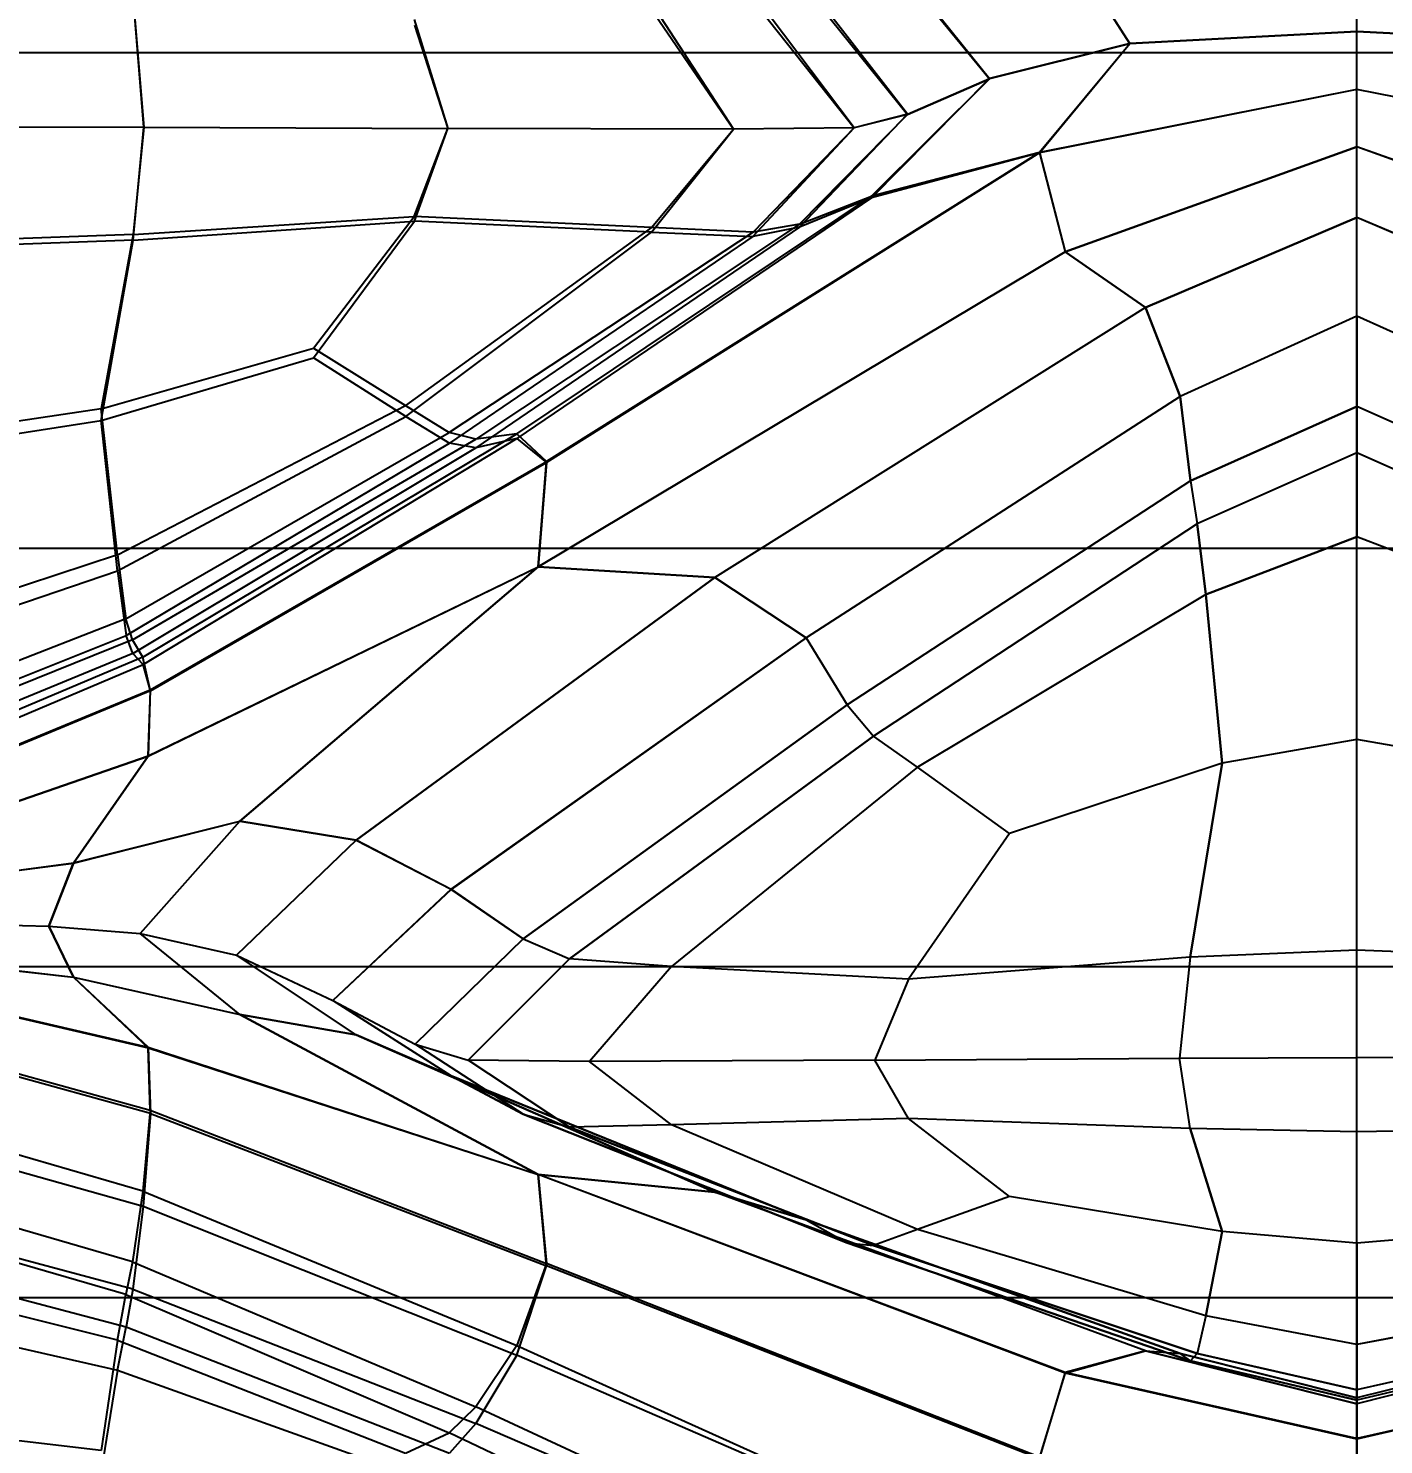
# Model space of a CAD drawing. Extents: x 11992 to 29481, y -6727 to 6811.
# Drawn here: x 12607.26 to 12612.011, y 1461.844 to 1466.808 of the extents above; entities that cross this region are included whole.
import ezdxf

# ---------------------------------------------------------------- set-up
doc = ezdxf.new("R2010")
doc.units = 0
doc.header["$MEASUREMENT"] = 0
doc.layers.get('0').update_dxf_attribs({"color": 8, "linetype": 'CONTINUOUS'})
doc.layers.add('zoylight 3编号', color=7, linetype='CONTINUOUS')
doc.styles.add('TFB MS 3mm at 1 to 25', font='arial.ttf', dxfattribs={"height": 75})

msp = doc.modelspace()

# ---------------------------------------------------------------- linework, layer by layer
for p, q in [((12611.9172, 1465.7995, -1727.3091), (12611.9172, 1467.9968, -1724.9685)), ((12611.1213, 1466.7551, -1726.2391), (12610.8042, 1467.2525, -1725.8585)), ((12610.8042, 1467.2472, -1755.0089), (12611.1213, 1466.7532, -1754.625)), ((12610.2158, 1467.1457, -1725.705), (12610.6297, 1466.6319, -1726.1165)), ((12610.2153, 1467.1344, -1755.1667), (12610.6297, 1466.6307, -1754.7482)), ((12611.9172, 1461.8637, -1746.221), (12611.9172, 1467.0264, -1754.7864)), ((12609.9631, 1466.9759, -1755.269), (12610.3417, 1466.5062, -1754.8733)), ((12610.3417, 1466.5069, -1725.992), (12609.964, 1466.9931, -1725.6076)), ((12607.6643, 1466.4614, -1725.9476), (12607.6266, 1466.9347, -1725.5707)), ((12607.6271, 1466.9111, -1755.3147), (12607.6643, 1466.4619, -1754.9187)), ((12609.8, 1466.9072, -1755.3015), (12610.1553, 1466.4588, -1754.9206)), ((12610.1553, 1466.4597, -1725.9446), (12609.8005, 1466.9287, -1725.5787)), ((12609.4443, 1466.896, -1725.5952), (12609.7313, 1466.4547, -1725.9397)), ((12609.4443, 1466.8734, -1755.287), (12609.7313, 1466.454, -1754.9254)), ((12608.6127, 1466.8393, -1725.6339), (12608.7309, 1466.4571, -1725.9426)), ((12608.6132, 1466.8188, -1755.2485), (12608.7309, 1466.4569, -1754.9231)), ((12611.1213, 1466.7551, -1726.2391), (12610.6297, 1466.6319, -1726.1165)), ((12611.1213, 1466.7532, -1754.625), (12610.6297, 1466.6307, -1754.7482)), ((12610.8042, 1466.3713, -1726.7329), (12611.1213, 1466.7551, -1726.2391)), ((12611.1213, 1466.7532, -1754.625), (12610.8042, 1466.3727, -1754.1277)), ((12611.9172, 1466.7971, -1726.2808), (12611.1213, 1466.7551, -1726.2391)), ((12611.9172, 1466.7952, -1754.5832), (12611.1213, 1466.7532, -1754.625)), ((12612.713, 1466.7566, -1726.2407), (12611.9172, 1466.7971, -1726.2808)), ((12612.713, 1466.7551, -1754.6237), (12611.9172, 1466.7952, -1754.5832)), ((12651.2496, 1466.7215, -1754.6584), (12606.2495, 1466.7215, -1754.6584)), ((12651.2496, 1466.7215, -1726.207), (12606.2495, 1466.7215, -1726.207)), ((12610.2153, 1466.2134, -1726.6203), (12610.6297, 1466.6319, -1726.1165)), ((12610.2158, 1466.2192, -1754.2346), (12610.6297, 1466.6307, -1754.7482)), ((12610.3417, 1466.5069, -1725.992), (12610.6297, 1466.6319, -1726.1165)), ((12610.3417, 1466.5062, -1754.8733), (12610.6297, 1466.6307, -1754.7482)), ((12611.9172, 1466.5937, -1726.5121), (12610.8042, 1466.3713, -1726.7329)), ((12611.9172, 1466.5932, -1754.3511), (12610.8042, 1466.3727, -1754.1277)), ((12613.0301, 1466.3737, -1726.736), (12611.9172, 1466.5937, -1726.5121)), ((12613.0301, 1466.3729, -1754.1275), (12611.9172, 1466.5932, -1754.3511)), ((12609.9631, 1466.1112, -1726.4617), (12610.3417, 1466.5069, -1725.992)), ((12610.3417, 1466.5062, -1754.8733), (12609.9636, 1466.1219, -1754.3872)), ((12610.3417, 1466.5069, -1725.992), (12610.1553, 1466.4597, -1725.9446)), ((12610.3417, 1466.5062, -1754.8733), (12610.1553, 1466.4588, -1754.9206)), ((12607.042, 1466.4635, -1754.9172), (12607.6643, 1466.4619, -1754.9187)), ((12607.042, 1466.4628, -1725.9494), (12607.6643, 1466.4614, -1725.9476)), ((12607.6643, 1466.4619, -1754.9187), (12607.6271, 1466.0849, -1754.4455)), ((12607.6271, 1466.0656, -1726.3969), (12607.6643, 1466.4614, -1725.9476)), ((12607.6643, 1466.4619, -1754.9187), (12608.7309, 1466.4569, -1754.9231)), ((12607.6643, 1466.4614, -1725.9476), (12608.7309, 1466.4571, -1725.9426)), ((12608.6127, 1466.1481, -1754.5408), (12608.7309, 1466.4569, -1754.9231)), ((12608.6132, 1466.1317, -1726.3046), (12608.7309, 1466.4571, -1725.9426)), ((12609.7313, 1466.4547, -1725.9397), (12608.7309, 1466.4571, -1725.9426)), ((12609.7313, 1466.454, -1754.9254), (12608.7309, 1466.4569, -1754.9231)), ((12609.4443, 1466.0933, -1726.359), (12609.7313, 1466.4547, -1725.9397)), ((12609.4443, 1466.1095, -1754.4841), (12609.7313, 1466.454, -1754.9254)), ((12610.1553, 1466.4597, -1725.9446), (12609.7313, 1466.4547, -1725.9397)), ((12610.1553, 1466.4588, -1754.9206), (12609.7313, 1466.454, -1754.9254)), ((12609.8, 1466.0787, -1726.393), (12610.1553, 1466.4597, -1725.9446)), ((12610.1553, 1466.4588, -1754.9206), (12609.8005, 1466.093, -1754.4516)), ((12610.8042, 1466.3713, -1726.7329), (12609.0757, 1465.2858, -1728.1397)), ((12610.8042, 1466.3727, -1754.1277), (12609.0762, 1465.2893, -1752.7181)), ((12610.8042, 1466.3713, -1726.7329), (12610.2153, 1466.2134, -1726.6203)), ((12610.8042, 1466.3727, -1754.1277), (12610.2158, 1466.2192, -1754.2346)), ((12610.8042, 1466.3727, -1754.1277), (12610.8944, 1466.0248, -1753.5842)), ((12610.8042, 1466.3713, -1726.7329), (12610.8944, 1466.0244, -1727.2796)), ((12611.9172, 1466.393, -1726.8003), (12610.8944, 1466.0244, -1727.2796)), ((12610.8944, 1466.0248, -1753.5842), (12611.9172, 1466.3927, -1754.0638)), ((12612.94, 1466.0258, -1727.2812), (12611.9172, 1466.393, -1726.8003)), ((12612.94, 1466.0248, -1753.5842), (12611.9172, 1466.3927, -1754.0638)), ((12608.9727, 1465.3864, -1753.1063), (12610.2158, 1466.2192, -1754.2346)), ((12610.2153, 1466.2134, -1726.6203), (12608.9727, 1465.3704, -1727.7304)), ((12610.2153, 1466.2134, -1726.6203), (12609.9631, 1466.1112, -1726.4617)), ((12609.9636, 1466.1219, -1754.3872), (12610.2158, 1466.2192, -1754.2346)), ((12607.6271, 1466.0849, -1754.4455), (12608.6127, 1466.1481, -1754.5408)), ((12607.6271, 1466.0656, -1726.3969), (12608.6132, 1466.1317, -1726.3046)), ((12608.2589, 1465.6872, -1753.8914), (12608.6127, 1466.1481, -1754.5408)), ((12608.2598, 1465.6534, -1726.9256), (12608.6132, 1466.1317, -1726.3046)), ((12609.4443, 1466.1095, -1754.4841), (12608.5822, 1465.4865, -1753.5995)), ((12609.4443, 1466.1095, -1754.4841), (12608.6127, 1466.1481, -1754.5408)), ((12609.4443, 1466.0933, -1726.359), (12608.6132, 1466.1317, -1726.3046)), ((12609.9636, 1466.1219, -1754.3872), (12608.8287, 1465.3682, -1753.3433)), ((12609.9631, 1466.1112, -1726.4617), (12608.8287, 1465.3382, -1727.4716)), ((12609.8005, 1466.093, -1754.4516), (12609.4443, 1466.1095, -1754.4841)), ((12609.9631, 1466.1112, -1726.4617), (12609.8, 1466.0787, -1726.393)), ((12609.9636, 1466.1219, -1754.3872), (12609.8005, 1466.093, -1754.4516)), ((12611.9172, 1466.1448, -1753.7796), (12611.1757, 1465.8291, -1753.3833)), ((12611.1757, 1465.8291, -1727.4821), (12611.9172, 1466.1448, -1727.0859)), ((12612.6587, 1465.8291, -1753.3833), (12611.9172, 1466.1448, -1753.7796)), ((12612.6587, 1465.8296, -1727.4825), (12611.9172, 1466.1448, -1727.0859)), ((12607.6271, 1466.0849, -1754.4455), (12607.042, 1466.0637, -1754.4138)), ((12607.6271, 1466.0656, -1726.3969), (12607.042, 1466.0434, -1726.4277)), ((12607.6271, 1466.0849, -1754.4455), (12607.5145, 1465.4743, -1753.5813)), ((12607.515, 1465.4329, -1727.2238), (12607.6271, 1466.0656, -1726.3969)), ((12608.5831, 1465.4476, -1727.2067), (12609.4443, 1466.0933, -1726.359)), ((12609.8005, 1466.093, -1754.4516), (12608.7352, 1465.3909, -1753.4622)), ((12609.8, 1466.0787, -1726.393), (12608.7357, 1465.3535, -1727.3428)), ((12609.4443, 1466.0933, -1726.359), (12609.8, 1466.0787, -1726.393)), ((12609.0466, 1464.9207, -1752.1453), (12610.8944, 1466.0248, -1753.5842)), ((12610.8944, 1466.0244, -1727.2796), (12609.0466, 1464.921, -1728.72)), ((12611.1757, 1465.8291, -1753.3833), (12610.8944, 1466.0248, -1753.5842)), ((12610.8944, 1466.0244, -1727.2796), (12611.1757, 1465.8291, -1727.4821)), ((12611.1757, 1465.8291, -1727.4821), (12609.6665, 1464.8828, -1728.6715)), ((12611.1757, 1465.8291, -1753.3833), (12609.6665, 1464.8828, -1752.1943)), ((12611.1757, 1465.8291, -1727.4821), (12611.2978, 1465.5177, -1727.652)), ((12611.2978, 1465.5177, -1753.2139), (12611.1757, 1465.8291, -1753.3833)), ((12611.9172, 1465.7995, -1727.3091), (12611.2978, 1465.5177, -1727.652)), ((12611.9172, 1465.7995, -1753.5569), (12611.2978, 1465.5177, -1753.2139)), ((12612.5366, 1465.5177, -1727.652), (12611.9172, 1465.7995, -1727.3091)), ((12612.5366, 1465.5177, -1753.2139), (12611.9172, 1465.7995, -1753.5569)), ((12611.9172, 1465.7995, -1727.3091), (12611.9172, 1465.0256, -1727.9716)), ((12607.5145, 1465.4743, -1753.5813), (12608.2589, 1465.6872, -1753.8914)), ((12608.2589, 1465.6872, -1753.8914), (12608.5822, 1465.4865, -1753.5995)), ((12607.515, 1465.4329, -1727.2238), (12608.2598, 1465.6534, -1726.9256)), ((12608.5831, 1465.4476, -1727.2067), (12608.2598, 1465.6534, -1726.9256)), ((12611.2978, 1465.5177, -1753.2139), (12609.986, 1464.6721, -1752.1851)), ((12611.2978, 1465.5177, -1727.652), (12609.986, 1464.6721, -1728.6808)), ((12611.334, 1465.2214, -1753.073), (12611.2978, 1465.5177, -1753.2139)), ((12611.2978, 1465.5177, -1727.652), (12611.334, 1465.2214, -1727.7929)), ((12607.5145, 1465.4743, -1753.5813), (12607.042, 1465.4035, -1753.4779)), ((12607.5718, 1464.9622, -1752.839), (12607.5145, 1465.4743, -1753.5813)), ((12607.5718, 1464.9622, -1752.839), (12608.5822, 1465.4865, -1753.5995)), ((12608.5822, 1465.4865, -1753.5995), (12608.7352, 1465.3909, -1753.4622)), ((12611.9172, 1465.4827, -1753.3833), (12611.334, 1465.2214, -1753.073)), ((12611.334, 1465.2214, -1727.7929), (12611.9172, 1465.4827, -1727.4826)), ((12612.5003, 1465.2214, -1753.073), (12611.9172, 1465.4827, -1753.3833)), ((12612.5003, 1465.2214, -1727.7929), (12611.9172, 1465.4827, -1727.4826)), ((12607.042, 1465.3594, -1727.3231), (12607.515, 1465.4329, -1727.2238)), ((12607.5727, 1464.9062, -1727.9368), (12607.515, 1465.4329, -1727.2238)), ((12607.5727, 1464.9062, -1727.9368), (12608.5831, 1465.4476, -1727.2067)), ((12608.5831, 1465.4476, -1727.2067), (12608.7357, 1465.3535, -1727.3428)), ((12607.6018, 1464.7381, -1752.5251), (12608.7352, 1465.3909, -1753.4622)), ((12607.6252, 1464.6644, -1752.3512), (12608.8287, 1465.3682, -1753.3433)), ((12607.6614, 1464.6036, -1752.0296), (12608.9727, 1465.3864, -1753.1063)), ((12607.6619, 1464.5788, -1728.7901), (12608.9727, 1465.3704, -1727.7304)), ((12608.8287, 1465.3682, -1753.3433), (12608.7352, 1465.3909, -1753.4622)), ((12608.9727, 1465.3864, -1753.1063), (12608.8287, 1465.3682, -1753.3433)), ((12608.9727, 1465.3704, -1727.7304), (12608.8287, 1465.3382, -1727.4716)), ((12609.0762, 1465.2893, -1752.7181), (12608.9727, 1465.3864, -1753.1063)), ((12608.9727, 1465.3704, -1727.7304), (12609.0757, 1465.2858, -1728.1397)), ((12607.6032, 1464.6804, -1728.2431), (12608.7357, 1465.3535, -1727.3428)), ((12607.6261, 1464.6172, -1728.4315), (12608.8287, 1465.3382, -1727.4716)), ((12608.8287, 1465.3382, -1727.4716), (12608.7357, 1465.3535, -1727.3428)), ((12611.9172, 1465.3198, -1727.6193), (12611.3574, 1465.0717, -1727.9084)), ((12611.9172, 1465.3198, -1753.2466), (12611.3574, 1465.0717, -1752.9574)), ((12612.477, 1465.0717, -1752.9574), (12611.9172, 1465.3198, -1753.2466)), ((12612.477, 1465.0717, -1727.9084), (12611.9172, 1465.3198, -1727.6193)), ((12607.6871, 1464.4899, -1751.6367), (12609.0762, 1465.2893, -1752.7181)), ((12607.6876, 1464.4856, -1729.2191), (12609.0757, 1465.2858, -1728.1397)), ((12609.0466, 1464.9207, -1752.1453), (12609.0762, 1465.2893, -1752.7181)), ((12609.0757, 1465.2858, -1728.1397), (12609.0466, 1464.921, -1728.72)), ((12611.334, 1465.2214, -1753.073), (12610.13, 1464.4372, -1752.1422)), ((12611.334, 1465.2214, -1727.7929), (12610.13, 1464.4372, -1728.7237)), ((12611.334, 1465.2214, -1753.073), (12611.3574, 1465.0717, -1752.9574)), ((12611.334, 1465.2214, -1727.7929), (12611.3574, 1465.0717, -1727.9084)), ((12611.3574, 1465.0717, -1727.9084), (12610.223, 1464.3273, -1728.7759)), ((12611.3574, 1465.0717, -1752.9574), (12610.223, 1464.3273, -1752.09)), ((12611.3574, 1465.0717, -1727.9084), (12611.3874, 1464.8239, -1728.2045)), ((12611.3874, 1464.8239, -1752.6614), (12611.3574, 1465.0717, -1752.9574)), ((12611.9172, 1465.0256, -1752.8943), (12611.3874, 1464.8239, -1752.6614)), ((12611.3874, 1464.8239, -1728.2045), (12611.9172, 1465.0256, -1727.9716)), ((12612.4469, 1464.8239, -1728.2045), (12611.9172, 1465.0256, -1727.9716)), ((12611.9172, 1462.5501, -1731.8497), (12611.9172, 1465.0256, -1727.9716)), ((12612.4469, 1464.8239, -1752.6614), (12611.9172, 1465.0256, -1752.8943)), ((12651.2496, 1464.9846, -1728.1842), (12606.2495, 1464.9846, -1728.1842)), ((12651.2496, 1464.9846, -1752.6812), (12606.2495, 1464.9846, -1752.6812)), ((12607.5718, 1464.9622, -1752.839), (12607.042, 1464.7875, -1752.5856)), ((12607.5718, 1464.9622, -1752.839), (12607.6018, 1464.7381, -1752.5251)), ((12607.68, 1464.2586, -1729.6177), (12609.0466, 1464.921, -1728.72)), ((12607.68, 1464.257, -1751.2492), (12609.0466, 1464.9207, -1752.1453)), ((12608.0009, 1464.0288, -1729.8831), (12609.0466, 1464.921, -1728.72)), ((12609.0466, 1464.9207, -1752.1453), (12608.0009, 1464.0288, -1750.9826)), ((12609.0466, 1464.921, -1728.72), (12609.6665, 1464.8828, -1728.6715)), ((12609.6665, 1464.8828, -1752.1943), (12609.0466, 1464.9207, -1752.1453)), ((12607.042, 1464.7257, -1728.1801), (12607.5727, 1464.9062, -1727.9368)), ((12607.5727, 1464.9062, -1727.9368), (12607.6032, 1464.6804, -1728.2431)), ((12609.6665, 1464.8828, -1752.1943), (12608.4086, 1463.9625, -1751.0275)), ((12608.4086, 1463.9625, -1729.8384), (12609.6665, 1464.8828, -1728.6715)), ((12609.986, 1464.6721, -1752.1851), (12609.6665, 1464.8828, -1752.1943)), ((12609.6665, 1464.8828, -1728.6715), (12609.986, 1464.6721, -1728.6808)), ((12611.3874, 1464.8239, -1728.2045), (12610.3765, 1464.2183, -1728.903)), ((12611.3874, 1464.8239, -1752.6614), (12610.3765, 1464.2183, -1751.9629)), ((12611.3874, 1464.8239, -1728.2045), (12611.4446, 1464.2329, -1728.8869)), ((12611.4446, 1464.2329, -1751.979), (12611.3874, 1464.8239, -1752.6614)), ((12607.6018, 1464.7381, -1752.5251), (12607.042, 1464.5204, -1752.2126)), ((12607.6252, 1464.6644, -1752.3512), (12607.6018, 1464.7381, -1752.5251)), ((12607.042, 1464.4561, -1728.5433), (12607.6032, 1464.6804, -1728.2431)), ((12607.6252, 1464.6644, -1752.3512), (12607.042, 1464.4298, -1752.0205)), ((12607.6261, 1464.6172, -1728.4315), (12607.6032, 1464.6804, -1728.2431)), ((12607.6614, 1464.6036, -1752.0296), (12607.6252, 1464.6644, -1752.3512)), ((12609.986, 1464.6721, -1752.1851), (12608.7419, 1463.7901, -1751.0939)), ((12608.7419, 1463.7904, -1729.772), (12609.986, 1464.6721, -1728.6808)), ((12609.986, 1464.6721, -1752.1851), (12610.13, 1464.4372, -1752.1422)), ((12609.986, 1464.6721, -1728.6808), (12610.13, 1464.4372, -1728.7237)), ((12607.6261, 1464.6172, -1728.4315), (12607.042, 1464.3769, -1728.7514)), ((12607.6619, 1464.5788, -1728.7901), (12607.6261, 1464.6172, -1728.4315)), ((12607.6614, 1464.6036, -1752.0296), (12607.042, 1464.3426, -1751.6707)), ((12607.042, 1464.3151, -1729.1435), (12607.6619, 1464.5788, -1728.7901)), ((12607.6871, 1464.4899, -1751.6367), (12607.6614, 1464.6036, -1752.0296)), ((12607.6876, 1464.4856, -1729.2191), (12607.6619, 1464.5788, -1728.7901)), ((12607.042, 1464.2234, -1751.2762), (12607.6871, 1464.4899, -1751.6367)), ((12607.6876, 1464.4856, -1729.2191), (12607.042, 1464.2191, -1729.5789)), ((12607.6871, 1464.4899, -1751.6367), (12607.68, 1464.257, -1751.2492)), ((12607.68, 1464.2586, -1729.6177), (12607.6876, 1464.4856, -1729.2191)), ((12610.13, 1464.4372, -1752.1422), (12608.9942, 1463.6171, -1751.149)), ((12608.9942, 1463.6171, -1729.7169), (12610.13, 1464.4372, -1728.7237)), ((12610.13, 1464.4372, -1728.7237), (12610.223, 1464.3273, -1728.7759)), ((12610.13, 1464.4372, -1752.1422), (12610.223, 1464.3273, -1752.09)), ((12610.223, 1464.3273, -1752.09), (12609.1572, 1463.5472, -1751.1603)), ((12609.1572, 1463.5472, -1729.7055), (12610.223, 1464.3273, -1728.7759)), ((12610.3765, 1464.2183, -1751.9629), (12610.223, 1464.3273, -1752.09)), ((12610.3765, 1464.2183, -1728.903), (12610.223, 1464.3273, -1728.7759)), ((12611.9172, 1464.3154, -1752.0737), (12611.4446, 1464.2329, -1751.979)), ((12611.9172, 1464.3154, -1728.7923), (12611.4446, 1464.2329, -1728.8869)), ((12612.3897, 1464.2329, -1751.979), (12611.9172, 1464.3154, -1752.0737)), ((12612.3897, 1464.2329, -1728.8869), (12611.9172, 1464.3154, -1728.7923)), ((12607.042, 1464.0379, -1729.917), (12607.68, 1464.2586, -1729.6177)), ((12607.042, 1464.0357, -1750.9506), (12607.68, 1464.257, -1751.2492)), ((12607.4182, 1463.8827, -1730.1185), (12607.68, 1464.2586, -1729.6177)), ((12607.4182, 1463.8822, -1750.7477), (12607.68, 1464.257, -1751.2492)), ((12610.3765, 1464.2183, -1751.9629), (12609.5139, 1463.52, -1751.1359)), ((12610.3765, 1464.2183, -1728.903), (12609.5139, 1463.52, -1729.7301)), ((12610.6998, 1463.9857, -1729.1708), (12610.3765, 1464.2183, -1728.903)), ((12610.6998, 1463.9857, -1751.6951), (12610.3765, 1464.2183, -1751.9629)), ((12611.4446, 1464.2329, -1728.8869), (12610.6998, 1463.9857, -1729.1708)), ((12611.4446, 1464.2329, -1751.979), (12610.6998, 1463.9857, -1751.6951)), ((12611.4446, 1464.2329, -1728.8869), (12611.3321, 1463.552, -1729.6967)), ((12611.3321, 1463.552, -1751.1692), (12611.4446, 1464.2329, -1751.979)), ((12607.4182, 1463.8822, -1750.7477), (12608.0009, 1464.0288, -1750.9826)), ((12607.4182, 1463.8827, -1730.1185), (12608.0009, 1464.0288, -1729.8831)), ((12608.0009, 1464.0288, -1729.8831), (12607.6523, 1463.6352, -1730.4378)), ((12608.0009, 1464.0288, -1750.9826), (12607.6523, 1463.6352, -1750.4281)), ((12608.4086, 1463.9625, -1751.0275), (12608.0009, 1464.0288, -1750.9826)), ((12608.0009, 1464.0288, -1729.8831), (12608.4086, 1463.9625, -1729.8384)), ((12610.6998, 1463.9857, -1729.1708), (12610.3455, 1463.4752, -1729.7818)), ((12610.6998, 1463.9857, -1751.6951), (12610.3455, 1463.4752, -1751.084)), ((12608.4086, 1463.9625, -1751.0275), (12607.9895, 1463.5594, -1750.4718)), ((12608.4086, 1463.9625, -1729.8384), (12607.9895, 1463.5594, -1730.3941)), ((12608.7419, 1463.7901, -1751.0939), (12608.4086, 1463.9625, -1751.0275)), ((12608.4086, 1463.9625, -1729.8384), (12608.7419, 1463.7904, -1729.772)), ((12607.042, 1463.8338, -1730.197), (12607.4182, 1463.8827, -1730.1185)), ((12607.042, 1463.8333, -1750.6693), (12607.4182, 1463.8822, -1750.7477)), ((12607.3314, 1463.6607, -1730.4526), (12607.4182, 1463.8827, -1730.1185)), ((12607.4182, 1463.8822, -1750.7477), (12607.3314, 1463.6607, -1750.4133)), ((12608.7419, 1463.7904, -1729.772), (12608.3275, 1463.4003, -1730.3022)), ((12608.7419, 1463.7901, -1751.0939), (12608.3275, 1463.4003, -1750.5637)), ((12608.7419, 1463.7904, -1729.772), (12608.9942, 1463.6171, -1729.7169)), ((12608.9942, 1463.6171, -1751.149), (12608.7419, 1463.7901, -1751.0939)), ((12607.042, 1463.6693, -1750.4084), (12607.3314, 1463.6607, -1750.4133)), ((12607.042, 1463.6693, -1730.4575), (12607.3314, 1463.6607, -1730.4526)), ((12607.3314, 1463.6607, -1750.4133), (12607.4182, 1463.4824, -1750.0542)), ((12607.3314, 1463.6607, -1750.4133), (12607.6523, 1463.6352, -1750.4281)), ((12607.4182, 1463.4819, -1730.8116), (12607.3314, 1463.6607, -1730.4526)), ((12607.3314, 1463.6607, -1730.4526), (12607.6523, 1463.6352, -1730.4378)), ((12608.0009, 1463.3517, -1749.8097), (12607.6523, 1463.6352, -1750.4281)), ((12607.6523, 1463.6352, -1730.4378), (12607.9895, 1463.5594, -1730.3941)), ((12607.6523, 1463.6352, -1750.4281), (12607.9895, 1463.5594, -1750.4718)), ((12608.0009, 1463.3517, -1731.0561), (12607.6523, 1463.6352, -1730.4378)), ((12608.9942, 1463.6171, -1751.149), (12608.6155, 1463.2475, -1750.6518)), ((12608.9942, 1463.6171, -1729.7169), (12608.6155, 1463.2475, -1730.2141)), ((12608.9942, 1463.6171, -1751.149), (12609.1572, 1463.5472, -1751.1603)), ((12608.9942, 1463.6171, -1729.7169), (12609.1572, 1463.5472, -1729.7055)), ((12611.9172, 1463.5775, -1729.6683), (12611.3321, 1463.552, -1729.6967)), ((12611.9172, 1463.5775, -1751.1976), (12611.3321, 1463.552, -1751.1692)), ((12612.5022, 1463.552, -1729.6967), (12611.9172, 1463.5775, -1729.6683)), ((12612.5022, 1463.552, -1751.1692), (12611.9172, 1463.5775, -1751.1976)), ((12607.042, 1463.526, -1750.1356), (12607.4182, 1463.4824, -1750.0542)), ((12607.042, 1463.5253, -1730.7301), (12607.4182, 1463.4819, -1730.8116)), ((12608.4086, 1463.2797, -1749.8449), (12607.9895, 1463.5594, -1750.4718)), ((12607.9895, 1463.5594, -1730.3941), (12608.3275, 1463.4003, -1730.3022)), ((12607.9895, 1463.5594, -1750.4718), (12608.3275, 1463.4003, -1750.5637)), ((12608.4086, 1463.2797, -1731.021), (12607.9895, 1463.5594, -1730.3941)), ((12609.1572, 1463.5472, -1751.1603), (12608.802, 1463.1912, -1750.6844)), ((12609.1572, 1463.5472, -1729.7055), (12608.802, 1463.1912, -1730.1815)), ((12609.5139, 1463.52, -1751.1359), (12609.1572, 1463.5472, -1751.1603)), ((12609.5139, 1463.52, -1729.7301), (12609.1572, 1463.5472, -1729.7055)), ((12611.3321, 1463.552, -1729.6967), (12610.3455, 1463.4752, -1729.7818)), ((12611.3321, 1463.552, -1751.1692), (12610.3455, 1463.4752, -1751.084)), ((12611.3321, 1463.552, -1729.6967), (12611.2949, 1463.1984, -1730.1857)), ((12611.3321, 1463.552, -1751.1692), (12611.2949, 1463.1984, -1750.6802)), ((12651.2491, 1463.5188, -1750.4951), (12606.249, 1463.5188, -1750.4951)), ((12651.2491, 1463.5188, -1730.3704), (12606.249, 1463.5188, -1730.3704)), ((12607.4182, 1463.4824, -1750.0542), (12607.68, 1463.2368, -1749.4781)), ((12607.4182, 1463.4824, -1750.0542), (12608.0009, 1463.3517, -1749.8097)), ((12607.4182, 1463.4819, -1730.8116), (12607.68, 1463.2349, -1731.387)), ((12607.4182, 1463.4819, -1730.8116), (12608.0009, 1463.3517, -1731.0561)), ((12609.5139, 1463.52, -1751.1359), (12609.2264, 1463.1872, -1750.6867)), ((12609.5139, 1463.52, -1729.7301), (12609.2264, 1463.1872, -1730.1792)), ((12610.3455, 1463.4752, -1729.7818), (12609.5139, 1463.52, -1729.7301)), ((12610.3455, 1463.4752, -1751.084), (12609.5139, 1463.52, -1751.1359)), ((12610.3455, 1463.4752, -1729.7818), (12610.2277, 1463.1917, -1730.1819)), ((12610.3455, 1463.4752, -1751.084), (12610.2277, 1463.1917, -1750.6841)), ((12607.042, 1463.3856, -1749.819), (12607.68, 1463.2368, -1749.4781)), ((12607.042, 1463.3829, -1731.0461), (12607.68, 1463.2349, -1731.387)), ((12608.7419, 1463.1362, -1749.9608), (12608.3275, 1463.4003, -1750.5637)), ((12608.7419, 1463.1362, -1730.9051), (12608.3275, 1463.4003, -1730.3022)), ((12608.3275, 1463.4003, -1730.3022), (12608.6155, 1463.2475, -1730.2141)), ((12608.3275, 1463.4003, -1750.5637), (12608.6155, 1463.2475, -1750.6518)), ((12608.0009, 1463.3517, -1749.8097), (12609.0466, 1462.7905, -1748.4556)), ((12608.0009, 1463.3517, -1749.8097), (12608.4086, 1463.2797, -1749.8449)), ((12608.4086, 1463.2797, -1731.021), (12608.0009, 1463.3517, -1731.0561)), ((12609.0466, 1462.7907, -1732.4097), (12608.0009, 1463.3517, -1731.0561)), ((12609.6665, 1462.7294, -1732.4015), (12608.4086, 1463.2797, -1731.021)), ((12608.4086, 1463.2797, -1749.8449), (12609.6665, 1462.7292, -1748.4643)), ((12608.4086, 1463.2797, -1749.8449), (12608.7419, 1463.1362, -1749.9608)), ((12608.7419, 1463.1362, -1730.9051), (12608.4086, 1463.2797, -1731.021)), ((12607.68, 1463.2368, -1749.4781), (12607.6876, 1463.0048, -1749.0821)), ((12607.68, 1463.2368, -1749.4781), (12609.0466, 1462.7905, -1748.4556)), ((12607.6871, 1463.0158, -1731.7824), (12607.68, 1463.2349, -1731.387)), ((12607.68, 1463.2349, -1731.387), (12609.0466, 1462.7907, -1732.4097)), ((12608.6155, 1463.2475, -1750.6518), (12608.802, 1463.1912, -1750.6844)), ((12608.9942, 1463.0017, -1730.7825), (12608.6155, 1463.2475, -1730.2141)), ((12608.9942, 1463.0017, -1750.0833), (12608.6155, 1463.2475, -1750.6518)), ((12608.6155, 1463.2475, -1730.2141), (12608.802, 1463.1912, -1730.1815)), ((12607.042, 1463.1948, -1731.3714), (12607.6871, 1463.0158, -1731.7824)), ((12607.6876, 1463.0048, -1749.0821), (12607.042, 1463.1831, -1749.493)), ((12609.2264, 1463.1872, -1730.1792), (12608.802, 1463.1912, -1730.1815)), ((12609.2264, 1463.1872, -1750.6867), (12608.802, 1463.1912, -1750.6844)), ((12609.1572, 1462.9571, -1750.1382), (12608.802, 1463.1912, -1750.6844)), ((12609.1572, 1462.9571, -1730.7276), (12608.802, 1463.1912, -1730.1815)), ((12610.2277, 1463.1917, -1750.6841), (12609.2264, 1463.1872, -1750.6867)), ((12610.2277, 1463.1917, -1730.1819), (12609.2264, 1463.1872, -1730.1792)), ((12609.5139, 1462.9647, -1730.6921), (12609.2264, 1463.1872, -1730.1792)), ((12609.5139, 1462.9647, -1750.1738), (12609.2264, 1463.1872, -1750.6867)), ((12610.2277, 1463.1917, -1750.6841), (12611.2949, 1463.1984, -1750.6802)), ((12610.2277, 1463.1917, -1730.1819), (12611.2949, 1463.1984, -1730.1857)), ((12610.3455, 1462.9872, -1750.2386), (12610.2277, 1463.1917, -1750.6841)), ((12610.3455, 1462.9872, -1730.6273), (12610.2277, 1463.1917, -1730.1819)), ((12611.2949, 1463.1984, -1730.1857), (12611.9172, 1463.2005, -1730.187)), ((12611.2949, 1463.1984, -1750.6802), (12611.9172, 1463.2005, -1750.679)), ((12611.3321, 1462.9516, -1750.1296), (12611.2949, 1463.1984, -1750.6802)), ((12611.3321, 1462.9516, -1730.7363), (12611.2949, 1463.1984, -1730.1857)), ((12612.5394, 1463.1984, -1750.6802), (12611.9172, 1463.2005, -1750.679)), ((12612.5394, 1463.1984, -1730.1857), (12611.9172, 1463.2005, -1730.187)), ((12608.7419, 1463.1362, -1749.9608), (12609.986, 1462.6319, -1748.6516)), ((12608.7419, 1463.1362, -1749.9608), (12608.9942, 1463.0017, -1750.0833)), ((12608.9942, 1463.0017, -1730.7825), (12608.7419, 1463.1362, -1730.9051)), ((12609.986, 1462.6319, -1732.2142), (12608.7419, 1463.1362, -1730.9051)), ((12607.6871, 1463.0158, -1731.7824), (12607.6614, 1462.7323, -1732.0774)), ((12607.6876, 1463.0048, -1749.0821), (12607.6619, 1462.6801, -1748.787)), ((12607.6871, 1463.0158, -1731.7824), (12609.0757, 1462.4791, -1733.0153)), ((12607.6876, 1463.0048, -1749.0821), (12609.0762, 1462.4703, -1747.8495)), ((12610.13, 1462.5518, -1731.9895), (12608.9942, 1463.0017, -1730.7825)), ((12608.9942, 1463.0017, -1730.7825), (12609.1572, 1462.9571, -1730.7276)), ((12608.9942, 1463.0017, -1750.0833), (12610.13, 1462.5518, -1748.8765)), ((12608.9942, 1463.0017, -1750.0833), (12609.1572, 1462.9571, -1750.1382)), ((12610.3455, 1462.9872, -1750.2386), (12609.5139, 1462.9647, -1750.1738)), ((12610.3455, 1462.9872, -1730.6273), (12609.5139, 1462.9647, -1730.6921)), ((12611.3321, 1462.9516, -1750.1296), (12610.3455, 1462.9872, -1750.2386)), ((12610.6998, 1462.7132, -1731.3749), (12610.3455, 1462.9872, -1730.6273)), ((12610.6998, 1462.7132, -1749.491), (12610.3455, 1462.9872, -1750.2386)), ((12611.3321, 1462.9516, -1730.7363), (12610.3455, 1462.9872, -1730.6273)), ((12609.5139, 1462.9647, -1730.6921), (12609.1572, 1462.9571, -1730.7276)), ((12609.5139, 1462.9647, -1750.1738), (12609.1572, 1462.9571, -1750.1382)), ((12610.223, 1462.542, -1731.8683), (12609.1572, 1462.9571, -1730.7276)), ((12609.1572, 1462.9571, -1750.1382), (12610.223, 1462.542, -1748.9976)), ((12610.3765, 1462.5976, -1731.7103), (12609.5139, 1462.9647, -1730.6921)), ((12610.3765, 1462.5976, -1749.1556), (12609.5139, 1462.9647, -1750.1738)), ((12611.9172, 1462.9399, -1750.0933), (12611.3321, 1462.9516, -1750.1296)), ((12611.9172, 1462.9399, -1730.7727), (12611.3321, 1462.9516, -1730.7363)), ((12611.3321, 1462.9516, -1730.7363), (12611.4446, 1462.5909, -1731.731)), ((12611.4446, 1462.5909, -1749.1349), (12611.3321, 1462.9516, -1750.1296)), ((12612.5022, 1462.9516, -1750.1296), (12611.9172, 1462.9399, -1750.0933)), ((12612.5022, 1462.9516, -1730.7363), (12611.9172, 1462.9399, -1730.7727)), ((12607.6614, 1462.7323, -1732.0774), (12607.042, 1462.9128, -1731.6719)), ((12607.042, 1462.8541, -1749.1921), (12607.6619, 1462.6801, -1748.787)), ((12609.6665, 1462.7294, -1732.4015), (12609.0466, 1462.7907, -1732.4097)), ((12609.0466, 1462.7907, -1732.4097), (12609.0757, 1462.4791, -1733.0153)), ((12610.8944, 1462.0967, -1734.0854), (12609.0466, 1462.7907, -1732.4097)), ((12609.0466, 1462.7905, -1748.4556), (12609.6665, 1462.7292, -1748.4643)), ((12610.8944, 1462.0945, -1746.7798), (12609.0466, 1462.7905, -1748.4556)), ((12609.0762, 1462.4703, -1747.8495), (12609.0466, 1462.7905, -1748.4556)), ((12607.6614, 1462.7323, -1732.0774), (12607.6252, 1462.4843, -1732.2908)), ((12607.6614, 1462.7323, -1732.0774), (12608.9727, 1462.1913, -1733.2935)), ((12611.1757, 1462.173, -1733.8156), (12609.6665, 1462.7294, -1732.4015)), ((12609.986, 1462.6319, -1732.2142), (12609.6665, 1462.7294, -1732.4015)), ((12609.6665, 1462.7292, -1748.4643), (12609.986, 1462.6319, -1748.6516)), ((12611.1757, 1462.1725, -1747.0501), (12609.6665, 1462.7292, -1748.4643)), ((12607.6619, 1462.6801, -1748.787), (12607.6261, 1462.3887, -1748.5743)), ((12607.6619, 1462.6801, -1748.787), (12608.9727, 1462.1579, -1747.5716)), ((12610.6998, 1462.7132, -1731.3749), (12610.3765, 1462.5976, -1731.7103)), ((12610.6998, 1462.7132, -1749.491), (12610.3765, 1462.5976, -1749.1556)), ((12611.4446, 1462.5909, -1749.1349), (12610.6998, 1462.7132, -1749.491)), ((12611.4446, 1462.5909, -1731.731), (12610.6998, 1462.7132, -1731.3749)), ((12607.6252, 1462.4843, -1732.2908), (12607.042, 1462.6534, -1731.9222)), ((12611.2978, 1462.1639, -1733.4611), (12609.986, 1462.6319, -1732.2142)), ((12609.986, 1462.6319, -1748.6516), (12610.13, 1462.5518, -1748.8765)), ((12609.986, 1462.6319, -1748.6516), (12611.2978, 1462.1639, -1747.4049)), ((12609.986, 1462.6319, -1732.2142), (12610.13, 1462.5518, -1731.9895)), ((12610.3765, 1462.5976, -1731.7103), (12610.223, 1462.542, -1731.8683)), ((12610.3765, 1462.5976, -1749.1556), (12610.223, 1462.542, -1748.9976)), ((12611.3874, 1462.2953, -1732.5839), (12610.3765, 1462.5976, -1731.7103)), ((12611.3874, 1462.2953, -1748.2819), (12610.3765, 1462.5976, -1749.1556)), ((12611.3874, 1462.2953, -1748.2819), (12611.4446, 1462.5909, -1749.1349)), ((12611.4446, 1462.5909, -1731.731), (12611.3874, 1462.2953, -1732.5839)), ((12611.9172, 1462.5501, -1749.0162), (12611.4446, 1462.5909, -1749.1349)), ((12611.9172, 1462.5501, -1731.8497), (12611.4446, 1462.5909, -1731.731)), ((12612.3897, 1462.5909, -1749.1349), (12611.9172, 1462.5501, -1749.0162)), ((12612.3897, 1462.5909, -1731.731), (12611.9172, 1462.5501, -1731.8497)), ((12607.6261, 1462.3887, -1748.5743), (12607.042, 1462.5456, -1748.9424)), ((12607.6018, 1462.3706, -1732.4415), (12607.042, 1462.5323, -1732.0968)), ((12611.334, 1462.1377, -1733.134), (12610.13, 1462.5518, -1731.9895)), ((12610.13, 1462.5518, -1731.9895), (12610.223, 1462.542, -1731.8683)), ((12610.13, 1462.5518, -1748.8765), (12611.334, 1462.1377, -1747.7319)), ((12610.13, 1462.5518, -1748.8765), (12610.223, 1462.542, -1748.9976)), ((12610.223, 1462.542, -1748.9976), (12611.3574, 1462.1629, -1747.9193)), ((12611.3574, 1462.1629, -1732.9465), (12610.223, 1462.542, -1731.8683)), ((12611.9172, 1462.5501, -1731.8497), (12611.9172, 1461.8654, -1734.644)), ((12607.6252, 1462.4843, -1732.2908), (12607.6018, 1462.3706, -1732.4415)), ((12607.6252, 1462.4843, -1732.2908), (12608.8287, 1461.977, -1733.3963)), ((12609.0757, 1462.4791, -1733.0153), (12608.9727, 1462.1913, -1733.2935)), ((12610.8042, 1461.8001, -1734.6585), (12609.0757, 1462.4791, -1733.0153)), ((12608.9727, 1462.1579, -1747.5716), (12609.0762, 1462.4703, -1747.8495)), ((12610.8042, 1461.7946, -1746.2061), (12609.0762, 1462.4703, -1747.8495)), ((12607.042, 1462.4049, -1748.77), (12607.6032, 1462.2571, -1748.4256)), ((12607.6261, 1462.3887, -1748.5743), (12607.6032, 1462.2571, -1748.4256)), ((12607.6261, 1462.3887, -1748.5743), (12608.8287, 1461.9178, -1747.47)), ((12651.2496, 1462.3584, -1748.1327), (12606.2495, 1462.3584, -1748.1327)), ((12651.2496, 1462.3584, -1732.7327), (12606.2495, 1462.3584, -1732.7327)), ((12607.5718, 1462.2106, -1732.7926), (12607.042, 1462.3429, -1732.5146)), ((12607.5718, 1462.2106, -1732.7926), (12607.6018, 1462.3706, -1732.4415)), ((12607.6018, 1462.3706, -1732.4415), (12608.7352, 1461.8852, -1733.4754)), ((12611.3874, 1462.2953, -1732.5839), (12611.3574, 1462.1629, -1732.9465)), ((12611.3874, 1462.2953, -1748.2819), (12611.3574, 1462.1629, -1747.9193)), ((12611.9172, 1462.1947, -1732.8752), (12611.3874, 1462.2953, -1732.5839)), ((12611.9172, 1462.1947, -1747.9906), (12611.3874, 1462.2953, -1748.2819)), ((12612.4465, 1462.2953, -1732.5839), (12611.9172, 1462.1947, -1732.8752)), ((12612.4469, 1462.2953, -1748.2819), (12611.9172, 1462.1947, -1747.9906)), ((12607.5727, 1462.1045, -1748.0768), (12607.6032, 1462.2571, -1748.4256)), ((12607.6032, 1462.2571, -1748.4256), (12608.7357, 1461.8139, -1747.3925)), ((12607.042, 1462.2252, -1748.3549), (12607.5727, 1462.1045, -1748.0768)), ((12607.5718, 1462.2106, -1732.7926), (12607.5145, 1461.8239, -1733.6074)), ((12607.5718, 1462.2106, -1732.7926), (12608.5822, 1461.8141, -1733.6269)), ((12608.9727, 1462.1913, -1733.2935), (12608.8287, 1461.977, -1733.3963)), ((12608.9727, 1462.1913, -1733.2935), (12610.2158, 1461.6306, -1734.579)), ((12608.9727, 1462.1579, -1747.5716), (12608.8287, 1461.9178, -1747.47)), ((12610.2153, 1461.6182, -1746.2865), (12608.9727, 1462.1579, -1747.5716)), ((12611.1757, 1462.173, -1733.8156), (12610.8944, 1462.0967, -1734.0854)), ((12610.8944, 1462.0945, -1746.7798), (12611.1757, 1462.1725, -1747.0501)), ((12611.9172, 1461.9875, -1734.287), (12611.1757, 1462.173, -1733.8156)), ((12611.1757, 1462.173, -1733.8156), (12611.2978, 1462.1639, -1733.4611)), ((12611.1757, 1462.1725, -1747.0501), (12611.9172, 1461.987, -1746.5787)), ((12611.1757, 1462.1725, -1747.0501), (12611.2978, 1462.1639, -1747.4049)), ((12611.334, 1462.1377, -1733.134), (12611.2978, 1462.1639, -1733.4611)), ((12611.334, 1462.1377, -1747.7319), (12611.2978, 1462.1639, -1747.4049)), ((12611.9172, 1462.0077, -1733.8766), (12611.2978, 1462.1639, -1733.4611)), ((12611.2978, 1462.1639, -1747.4049), (12611.9172, 1462.0077, -1746.9893)), ((12611.334, 1462.1377, -1733.134), (12611.3574, 1462.1629, -1732.9465)), ((12611.334, 1462.1377, -1747.7319), (12611.3574, 1462.1629, -1747.9193)), ((12611.9172, 1461.9996, -1733.5155), (12611.334, 1462.1377, -1733.134)), ((12611.334, 1462.1377, -1747.7319), (12611.9172, 1461.9996, -1747.3504)), ((12611.9172, 1462.0366, -1733.3061), (12611.3574, 1462.1629, -1732.9465)), ((12611.3574, 1462.1629, -1747.9193), (12611.9172, 1462.0366, -1747.5599)), ((12612.6587, 1462.173, -1733.8156), (12611.9172, 1461.9875, -1734.287)), ((12612.6587, 1462.173, -1747.05), (12611.9172, 1461.987, -1746.5787)), ((12612.5366, 1462.1639, -1733.4611), (12611.9172, 1462.0077, -1733.8766)), ((12612.5366, 1462.1639, -1747.4049), (12611.9172, 1462.0077, -1746.9893)), ((12612.477, 1462.1629, -1732.9465), (12611.9172, 1462.0366, -1733.3061)), ((12612.477, 1462.1629, -1747.9193), (12611.9172, 1462.0366, -1747.5599)), ((12612.5003, 1462.1377, -1733.134), (12611.9172, 1461.9996, -1733.5155)), ((12612.5003, 1462.1377, -1747.7319), (12611.9172, 1461.9996, -1747.3504)), ((12607.5727, 1462.1045, -1748.0768), (12607.515, 1461.7505, -1747.2641)), ((12607.5727, 1462.1045, -1748.0768), (12608.5831, 1461.7431, -1747.2428)), ((12610.8944, 1462.0967, -1734.0854), (12610.8042, 1461.8001, -1734.6585)), ((12610.8042, 1461.7946, -1746.2061), (12610.8944, 1462.0945, -1746.7798)), ((12611.9172, 1461.8654, -1734.644), (12610.8944, 1462.0967, -1734.0854)), ((12611.9172, 1461.8637, -1746.221), (12610.8944, 1462.0945, -1746.7798)), ((12612.94, 1462.0967, -1746.7795), (12611.9172, 1461.8637, -1746.221)), ((12612.94, 1462.0967, -1734.0854), (12611.9172, 1461.8654, -1734.644)), ((12608.8287, 1461.977, -1733.3963), (12608.7352, 1461.8852, -1733.4754)), ((12609.964, 1461.4498, -1734.5709), (12608.8287, 1461.977, -1733.3963)), ((12608.5822, 1461.8141, -1733.6269), (12608.7352, 1461.8852, -1733.4754)), ((12609.8005, 1461.3795, -1734.5782), (12608.7352, 1461.8852, -1733.4754)), ((12608.8287, 1461.9178, -1747.47), (12608.7357, 1461.8139, -1747.3925)), ((12609.9631, 1461.4298, -1746.2958), (12608.8287, 1461.9178, -1747.47)), ((12607.5145, 1461.8239, -1733.6074), (12607.042, 1461.878, -1733.4942)), ((12611.9172, 1461.0793, -1736.9499), (12611.9172, 1461.8654, -1734.644)), ((12611.9172, 1461.8637, -1746.221), (12611.9172, 1460.9282, -1743.264))]:
    msp.add_line(p, q)

# ---------------------------------------------------------------- texts
at = {"layer": 'zoylight 3编号', "insert": (12454.958, 1533.6001, -2440.428), "char_height": 75, "width": 206.137453, "attachment_point": 1, "style": 'TFB MS 3mm at 1 to 25'}
msp.add_mtext('{\\fSimHei|b0|i0|c134|p49;\\W0.95494; \\W1;L2W}', dxfattribs=at)

doc.saveas('drawing.dxf')
